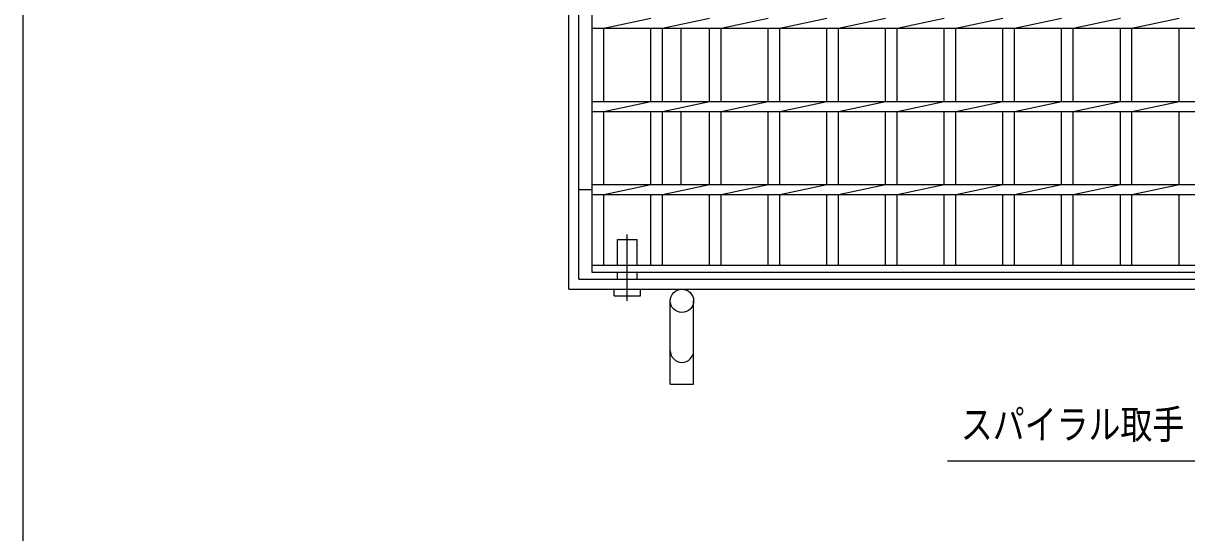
# Model space of a CAD drawing. Units: millimetres, scale not verified. Extents: x -1456 to 1389, y -1026 to 839.
# Drawn here: x -1379 to -679, y -338 to -32 of the extents above; entities that cross this region are included whole.
import ezdxf
from ezdxf.enums import TextEntityAlignment as Align

# ---------------------------------------------------------------- set-up
doc = ezdxf.new("R2010")
doc.units = ezdxf.units.MM
doc.header["$LTSCALE"] = 8
doc.linetypes.add('LONG_DASHED_DOTTED', pattern=[15.25, 12, -1.5, 0.25, -1.5])
for name, color, linetype, lineweight in [('0_2', 150, 'Continuous', 25), ('16', 3, 'Continuous', 25), ('19', 6, 'Continuous', 25), ('22', 4, 'Continuous', 25)]:
    doc.layers.add(name, color=color, linetype=linetype, lineweight=lineweight)
doc.styles.add('ＭＳ ゴシック', font='')
doc.styles.get('ＭＳ ゴシック').set_extended_font_data('MS Gothic')

msp = doc.modelspace()

# ---------------------------------------------------------------- linework, layer by layer
at = {"layer": '0_2'}
msp.add_line((-1379.2, -921.2), (-1379.2, 838.8), dxfattribs=at)
at = {"layer": '16'}
for p, q in [((-1037, -177), (-1037, 414)), ((-1037, -34.5), (-1037, -28.5)), ((-1037, -34.5), (-430, -34.5)), ((-1030, -34.5), (-1001.7, -28.5)), ((-1030, -78.5), (-1030, -34.5)), ((-1001.7, -78.5), (-1001.7, -34.5)), ((-994.7, -34.5), (-966.4, -28.5)), ((-994.7, -78.5), (-994.7, -34.5)), ((-966.4, -78.5), (-966.4, -34.5)), ((-959.4, -34.5), (-931.1, -28.5)), ((-959.4, -78.5), (-959.4, -34.5)), ((-931.1, -78.5), (-931.1, -34.5)), ((-924.1, -34.5), (-895.8, -28.5)), ((-924.1, -78.5), (-924.1, -34.5)), ((-895.8, -78.5), (-895.8, -34.5)), ((-888.8, -34.5), (-860.5, -28.5)), ((-888.8, -78.5), (-888.8, -34.5)), ((-860.5, -78.5), (-860.5, -34.5)), ((-853.5, -34.5), (-825.2, -28.5)), ((-853.5, -78.5), (-853.5, -34.5)), ((-825.2, -78.5), (-825.2, -34.5)), ((-818.2, -34.5), (-789.9, -28.5)), ((-818.2, -78.5), (-818.2, -34.5)), ((-789.9, -78.5), (-789.9, -34.5)), ((-782.9, -34.5), (-754.6, -28.5)), ((-782.9, -78.5), (-782.9, -34.5)), ((-754.6, -78.5), (-754.6, -34.5)), ((-747.6, -34.5), (-719.3, -28.5)), ((-747.6, -78.5), (-747.6, -34.5)), ((-719.3, -78.5), (-719.3, -34.5)), ((-712.3, -34.5), (-684, -28.5)), ((-712.3, -78.5), (-712.3, -34.5)), ((-684, -78.5), (-684, -34.5)), ((-1037, -78.5), (-430, -78.5)), ((-1037, -84.5), (-1037, -78.5)), ((-1030, -84.5), (-1001.7, -78.5)), ((-994.7, -84.5), (-966.4, -78.5)), ((-959.4, -84.5), (-931.1, -78.5)), ((-924.1, -84.5), (-895.8, -78.5)), ((-888.8, -84.5), (-860.5, -78.5)), ((-853.5, -84.5), (-825.2, -78.5)), ((-818.2, -84.5), (-789.9, -78.5)), ((-782.9, -84.5), (-754.6, -78.5)), ((-747.6, -84.5), (-719.3, -78.5)), ((-712.3, -84.5), (-684, -78.5)), ((-1037, -84.5), (-430, -84.5)), ((-1030, -128.5), (-1030, -84.5)), ((-1001.7, -128.5), (-1001.7, -84.5)), ((-994.7, -128.5), (-994.7, -84.5)), ((-966.4, -128.5), (-966.4, -84.5)), ((-959.4, -128.5), (-959.4, -84.5)), ((-931.1, -128.5), (-931.1, -84.5)), ((-924.1, -128.5), (-924.1, -84.5)), ((-895.8, -128.5), (-895.8, -84.5)), ((-888.8, -128.5), (-888.8, -84.5)), ((-860.5, -128.5), (-860.5, -84.5)), ((-853.5, -128.5), (-853.5, -84.5)), ((-825.2, -128.5), (-825.2, -84.5)), ((-818.2, -128.5), (-818.2, -84.5)), ((-789.9, -128.5), (-789.9, -84.5)), ((-782.9, -128.5), (-782.9, -84.5)), ((-754.6, -128.5), (-754.6, -84.5)), ((-747.6, -128.5), (-747.6, -84.5)), ((-719.3, -128.5), (-719.3, -84.5)), ((-712.3, -128.5), (-712.3, -84.5)), ((-684, -128.5), (-684, -84.5)), ((-1037, -128.5), (-430, -128.5)), ((-1037, -134.5), (-1037, -128.5)), ((-1030, -134.5), (-1001.7, -128.5)), ((-994.7, -134.5), (-966.4, -128.5)), ((-959.4, -134.5), (-931.1, -128.5)), ((-924.1, -134.5), (-895.8, -128.5)), ((-888.8, -134.5), (-860.5, -128.5)), ((-853.5, -134.5), (-825.2, -128.5)), ((-818.2, -134.5), (-789.9, -128.5)), ((-782.9, -134.5), (-754.6, -128.5)), ((-747.6, -134.5), (-719.3, -128.5)), ((-712.3, -134.5), (-684, -128.5)), ((-1037, -134.5), (-430, -134.5)), ((-1030, -177), (-1030, -134.5)), ((-1001.7, -177), (-1001.7, -134.5)), ((-994.7, -177), (-994.7, -134.5)), ((-966.4, -177), (-966.4, -134.5)), ((-959.4, -177), (-959.4, -134.5)), ((-931.1, -177), (-931.1, -134.5)), ((-924.1, -177), (-924.1, -134.5)), ((-895.8, -177), (-895.8, -134.5)), ((-888.8, -177), (-888.8, -134.5)), ((-860.5, -177), (-860.5, -134.5)), ((-853.5, -177), (-853.5, -134.5)), ((-825.2, -177), (-825.2, -134.5)), ((-818.2, -177), (-818.2, -134.5)), ((-789.9, -177), (-789.9, -134.5)), ((-782.9, -177), (-782.9, -134.5)), ((-754.6, -177), (-754.6, -134.5)), ((-747.6, -177), (-747.6, -134.5)), ((-719.3, -177), (-719.3, -134.5)), ((-712.3, -177), (-712.3, -134.5)), ((-684, -177), (-684, -134.5)), ((-1037, -177), (-430, -177)), ((-1037, -181.5), (-1037, -177)), ((-1037, -177), (-1030, -177)), ((-430, -181.5), (-1037, -181.5)), ((-1001.7, -177), (-994.7, -177)), ((-966.4, -177), (-959.4, -177)), ((-931.1, -177), (-924.1, -177)), ((-895.8, -177), (-888.8, -177)), ((-860.5, -177), (-853.5, -177)), ((-825.2, -177), (-818.2, -177)), ((-789.9, -177), (-782.9, -177)), ((-754.6, -177), (-747.6, -177)), ((-719.3, -177), (-712.3, -177)), ((-684, -177), (-677, -177))]:
    msp.add_line(p, q, dxfattribs=at)
at = {"layer": '19'}
for p, q in [((-1051, -191.5), (-1051, 428.5)), ((-1045, -185.5), (-1045, 422.5)), ((-983.5, -78.5), (-983.5, -35)), ((-983.5, -128), (-983.5, -84.5)), ((-1045, -131.5), (-1037, -131.5)), ((-994.7, -135.2), (-994.5, -135)), ((-1021.85, -177), (-1021.85, -161.5)), ((-1021.85, -161.5), (-1009.85, -161.5)), ((-1009.85, -177), (-1009.85, -161.5)), ((-1021.85, -185.5), (-1021.85, -181.5)), ((-1009.85, -185.5), (-1009.85, -181.5)), ((-1045, -185.5), (-422, -185.5)), ((-1051, -191.5), (-416, -191.5)), ((-1023.85, -195.5), (-1023.85, -191.5)), ((-1023.85, -195.5), (-1007.85, -195.5)), ((-1007.85, -195.5), (-1007.85, -191.5)), ((-990, -248.5), (-990, -198.5)), ((-976, -248.5), (-976, -198.5)), ((-990, -248.5), (-976, -248.5))]:
    msp.add_line(p, q, dxfattribs=at)
at = {"layer": '19', "linetype": 'LONG_DASHED_DOTTED'}
msp.add_line((-1015.85, -198.5), (-1015.85, -158.5), dxfattribs=at)
at = {"layer": '19'}
msp.add_circle((-983, -198.5), 7, dxfattribs=at)
msp.add_arc((-983, -228.5), 7, 180, 0, dxfattribs=at)
at = {"layer": '22'}
msp.add_lwpolyline([(-534.5, 86.559), (-672.864, -294.862), (-823.264, -294.862)], dxfattribs=at)

# ---------------------------------------------------------------- texts
at = {"layer": '22', "style": 'ＭＳ ゴシック', "width": 0.8}
msp.add_text('スパイラル取手', height=17.6, dxfattribs=at).set_placement((-815.264, -286.862), align=Align.BOTTOM_LEFT)

doc.saveas('drawing.dxf')
